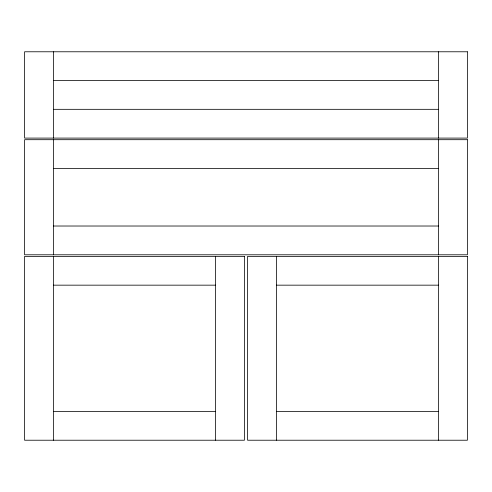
<?xml version="1.0" encoding="UTF-8"?>
<svg xmlns="http://www.w3.org/2000/svg" width="492" height="492" viewBox="0 0 492 492"><rect width="100%" height="100%" fill="white"/><g stroke="black" fill="none" stroke-linecap="round" stroke-linejoin="round"><path stroke-width="0.74" d="M53.376 80.547L438.624 80.547M53.376 109.322L438.624 109.322M53.376 168.473L438.624 168.473M53.376 226.019L438.624 226.019M53.376 285.163L215.625 285.163M276.375 285.163L438.624 285.163M53.376 411.453L215.625 411.453M276.375 411.453L438.624 411.453M438.624 51.777L438.624 138.098M438.624 139.697L438.624 254.794M438.624 256.393L438.624 440.223M276.375 256.393L276.375 440.223M215.625 256.393L215.625 440.223M53.376 51.777L53.376 138.098M53.376 139.697L53.376 254.794M53.376 256.393L53.376 440.223M467.4 51.777L24.6 51.777L24.6 138.098L467.4 138.098L467.4 51.777M467.4 139.697L24.6 139.697L24.6 254.794L467.4 254.794L467.4 139.697M244.401 256.393L24.6 256.393L24.6 440.223L244.401 440.223L244.401 256.393M467.4 256.393L247.599 256.393L247.599 440.223L467.4 440.223L467.4 256.393"/></g></svg>
